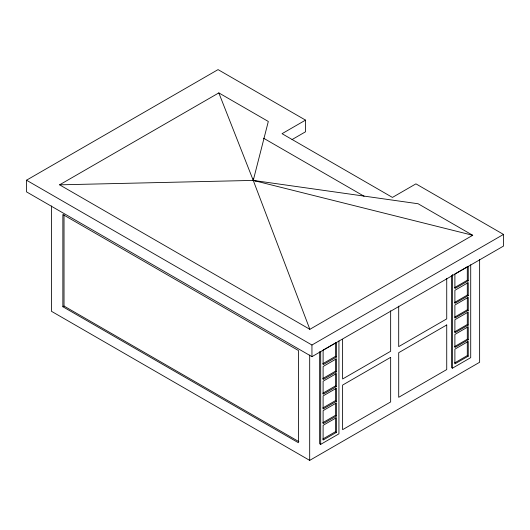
<?xml version="1.0" encoding="UTF-8"?>
<svg xmlns="http://www.w3.org/2000/svg" width="530" height="530" viewBox="0 0 530 530"><rect width="100%" height="100%" fill="white"/><g stroke="black" fill="none" stroke-linecap="round" stroke-linejoin="round"><path stroke-width="0.79" d="M305.538 120.124L282.046 133.686L392.438 197.418L415.931 183.857L503.5 234.419L503.5 246.072L311.945 356.663L26.5 191.86L26.5 180.207L218.055 69.615L305.538 120.124L305.538 131.778L292.017 139.589M59.592 184.831L218.824 92.902L268.312 121.469L253.254 180.405L309.851 329.322L472.727 235.287L418.104 203.752L253.254 180.405L59.592 184.831L309.851 329.322M62.858 306.738L298.43 442.735L298.43 350.516L62.858 214.511L62.858 306.738L64.024 306.062L298.874 441.656M26.5 180.207L311.945 345.01L503.5 234.419M322.77 363.699L335.43 356.392L336.477 356.995L336.477 342.44L323.108 350.151L323.108 364.706L336.477 356.995M454.641 287.565L467.301 280.257L468.255 280.807L468.255 266.252L454.892 273.964L454.892 288.519L468.255 280.807M322.77 378.552L335.43 371.238L336.477 371.841L336.477 358.783L323.108 366.502L323.108 379.559L336.477 371.841M454.641 302.418L467.301 295.104L468.255 295.654L468.255 282.596L454.892 290.314L454.892 303.372L468.255 295.654M322.77 393.26L335.43 385.953L336.477 386.555L336.477 373.498L323.108 381.209L323.108 394.267L336.477 386.555M454.641 317.125L467.301 309.818L468.255 310.368L468.255 297.31L454.892 305.022L454.892 318.079L468.255 310.368M322.77 407.974L335.43 400.667L336.477 401.263L336.477 388.205L323.108 395.923L323.108 408.981L336.477 401.263M454.641 331.84L467.301 324.526L468.255 325.075L468.255 312.018L454.892 319.736L454.892 332.794L468.255 325.075M322.77 422.688L335.43 415.374L336.477 415.977L336.477 402.919L323.108 410.637L323.108 423.695L336.477 415.977M454.641 346.547L467.301 339.24L468.255 339.79L468.255 326.732L454.892 334.45L454.892 347.508L468.255 339.79M322.77 439.052L335.43 431.738L336.477 432.341L336.477 417.633L323.108 425.345L323.108 440.059L336.477 432.341M454.641 362.911L467.301 355.603L468.255 356.153L468.255 341.439L454.892 349.157L454.892 363.871L468.255 356.153M451.52 275.54L451.52 367.621L452.474 368.171L470.713 357.644L470.713 264.735M319.65 351.675L319.65 443.762L320.69 444.359L338.935 433.832L338.935 340.923M51.423 205.931L51.423 311.276L309.686 460.384L479.63 362.268L479.63 259.389M255.659 180.995L253.254 180.405L218.824 92.902M472.727 235.287L253.254 180.405L253.194 178.769M263.556 138.204L364.077 196.232M467.301 266.51L467.301 280.257M467.301 282.861L467.301 295.104M467.301 297.575L467.301 309.818M467.301 312.289L467.301 324.526M467.301 326.997L467.301 339.24M467.301 341.711L467.301 355.603M452.474 274.441L452.474 368.171M446.73 278.409L446.73 318.881L398.699 346.613L398.699 306.141M390.65 310.785L390.65 351.257L342.612 378.99L342.612 339.346M335.43 342.645L335.43 356.392M335.43 359.002L335.43 371.238M335.43 373.71L335.43 385.953M335.43 388.424L335.43 400.667M335.43 403.131L335.43 415.374M335.43 417.845L335.43 431.738M320.69 351.45L320.69 444.359M311.945 345.01L311.945 356.663M309.686 355.04L309.686 460.384M64.024 214.663L64.024 306.062M390.65 357.346L342.612 385.078L342.612 429.678L390.65 401.945L390.65 357.346M446.73 324.963L398.699 352.695L398.699 397.301L446.73 369.569L446.73 324.963"/></g></svg>
